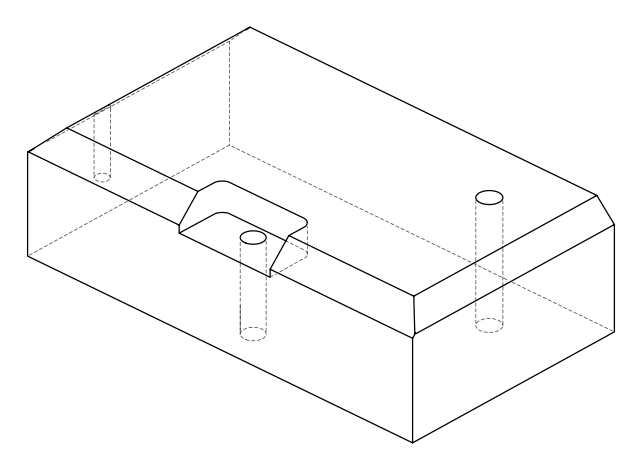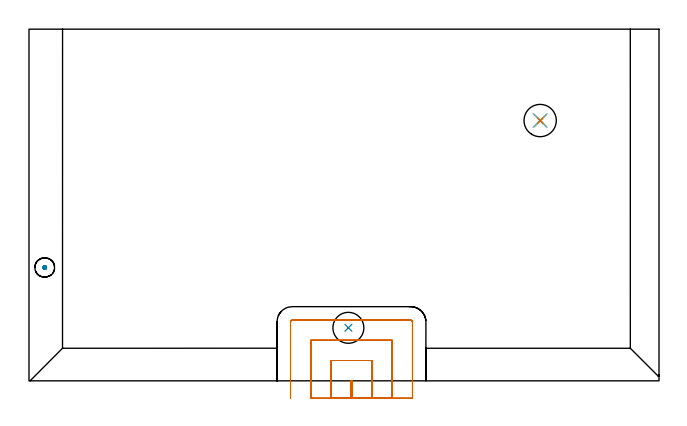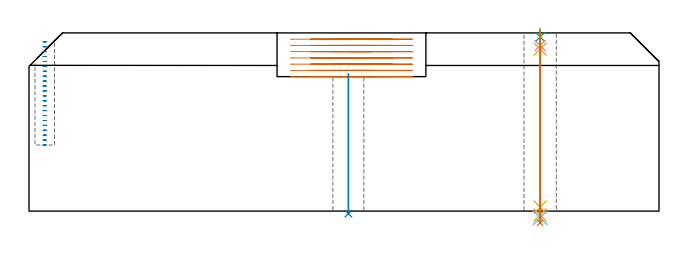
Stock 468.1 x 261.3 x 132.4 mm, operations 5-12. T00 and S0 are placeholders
(PLAN: 12 operations, 8 tool changes, 73.4 min)
(1 AREA_MILL | FG_CHAMFER_SURFACE | UGT0205_001 | 12.71 min | 56044 mm3)
(2 AREA_MILL_1 | FG_CHAMFER_SURFACE_1 | UGT0205_001 | 12.15 min | 53004 mm3)
(3 AREA_MILL_2 | FG_CHAMFER_SURFACE_2 | UGT0205_001 | 18.31 min | 76379 mm3)
(4 AREA_MILL_3 | FG_CHAMFER_SURFACE_3 | UGT0205_001 | 16.19 min | 55519 mm3)
(5 MILL_SLOT | SLOT_PARTIAL_RECTANGULAR | UGT0201_094 | Follow Part, ap 5, ae 75% | 10.72 min | 191438 mm3)
(6 MILL_BLIND_HOLE_FROM_SOLID_MATERIAL | STEP1POCKET | NXT0201_011 | Spiral | 1.06 min | 11623 mm3)
(7 SPOT_DRILL | STEP1HOLE | NXT0321_9005460120000 | 0.05 min | 178 mm3)
(8 DRILL_BLIND_HOLE_INTO_CENTER | STEP1HOLE | UGT0301_185 | 0.05 min | 188 mm3)
(9 GUN_DRILL_THROUGH_HOLE | STEP1HOLE | UGT0307_002 | 0.6 min | 3462 mm3)
(10 SPADE_DRILL_TO_ENLARGE_THROUGH_HOLE | STEP1HOLE | UGT0306_006 | 0.56 min | 21067 mm3)
(11 DRILL_TO_ENLARGE_THROUGH_HOLE | STEP1HOLE | UGT0301_057 | 0.57 min | 34918 mm3)
(12 INDEXABLE_INSERT_DRILL_THROUGH_HOLE_FROM_SOLID | STEP1HOLE_1 | NXT0302_017 | 0.42 min | 41403 mm3)
(TOOL UGT0205_001 | Chamfer Mill 20 x 3 x 45 deg. | D20 FL50 Z2)
(TOOL UGT0201_094 | End mill 20 mm | D20 FL38 Z4)
(TOOL NXT0201_011 | ENDMILL 12mm [2P460-1200-NA 1630] | D12 FL38 Z6)
(TOOL NXT0321_9005460120000 | NC Spot Drill, 142deg, 12mm, Carbide, Uncoated | D12 PA142 FL30 Z2)
(TOOL UGT0301_185 | Twist Drill 6.3 mm | D6.3 PA118 FL61 Z2)
(TOOL UGT0307_002 | Gun Drill 6 mm | D6 PA130 FL24 Z1)
(TOOL UGT0306_006 | Spade Drill 15.5mm | D15.5 PA132 FL10 Z2)
(TOOL UGT0301_057 | Twist Drill 24 mm | D24 PA118 FL160 Z2)
(TOOL NXT0302_017 | Index. Insert Drill 23mm [880-D2300L25-05] | D23 PA176 FL115 Z2)
(OP 5 MILL_SLOT)
G17 G21 G94 G90
T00 M6
G54
G17 G0 G90 X239.9 Y-13. S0 M3
G43 Z142.4 H0
Z127.757
G94 G1 Y-10. F250.
Y0.1 F500.
X239.3
Y-10.
Y-13. F250.
X254.9
Y-10.
Y15.1 F500.
X224.3
Y-10.
Y-13. F250.
X269.9
Y-10.
Y30.1 F500.
X209.3
Y-10.
Y-13. F250.
X284.9
Y-10.
Y43.7 F500.
G3 X283.5 Y45.1 R1.4
G1 X195.7
G3 X194.3 Y43.7 R1.4
G1 Y-10.
Y-13. F250.
G0 X239.9 Z123.114
G1 Y-10.
Y0.1 F500.
X239.3
Y-10.
Y-13. F250.
X254.9
Y-10.
Y15.1 F500.
X224.3
Y-10.
Y-13. F250.
X269.9
Y-10.
Y30.1 F500.
X209.3
Y-10.
Y-13. F250.
X284.9
Y-10.
Y43.7 F500.
G3 X283.5 Y45.1 R1.4
G1 X195.7
G3 X194.3 Y43.7 R1.4
G1 Y-10.
Y-13. F250.
G0 X239.9 Z118.471
G1 Y-10.
Y0.1 F500.
X239.3
Y-10.
Y-13. F250.
X254.9
Y-10.
Y15.1 F500.
X224.3
Y-10.
Y-13. F250.
X269.9
Y-10.
Y30.1 F500.
X209.3
Y-10.
Y-13. F250.
X284.9
Y-10.
Y43.7 F500.
G3 X283.5 Y45.1 R1.4
G1 X195.7
G3 X194.3 Y43.7 R1.4
G1 Y-10.
Y-13. F250.
G0 X239.9 Z113.829
G1 Y-10.
Y0.1 F500.
X239.3
Y-10.
Y-13. F250.
X254.9
Y-10.
Y15.1 F500.
X224.3
Y-10.
Y-13. F250.
X269.9
Y-10.
Y30.1 F500.
X209.3
Y-10.
Y-13. F250.
X284.9
Y-10.
Y43.7 F500.
G3 X283.5 Y45.1 R1.4
G1 X195.7
G3 X194.3 Y43.7 R1.4
G1 Y-10.
Y-13. F250.
G0 X239.9 Z109.186
G1 Y-10.
Y0.1 F500.
X239.3
Y-10.
Y-13. F250.
X254.9
Y-10.
Y15.1 F500.
X224.3
Y-10.
Y-13. F250.
X269.9
Y-10.
Y30.1 F500.
X209.3
Y-10.
Y-13. F250.
X284.9
Y-10.
Y43.7 F500.
G3 X283.5 Y45.1 R1.4
G1 X195.7
G3 X194.3 Y43.7 R1.4
G1 Y-10.
Y-13. F250.
G0 X239.9 Z104.543
G1 Y-10.
Y0.1 F500.
X239.3
Y-10.
Y-13. F250.
X254.9
Y-10.
Y15.1 F500.
X224.3
Y-10.
Y-13. F250.
X269.9
Y-10.
Y30.1 F500.
X209.3
Y-10.
Y-13. F250.
X284.9
Y-10.
Y43.7 F500.
G3 X283.5 Y45.1 R1.4
G1 X195.7
G3 X194.3 Y43.7 R1.4
G1 Y-10.
Y-13. F250.
G0 X239.9 Z99.9
G1 Y-10.
Y0.1 F500.
X239.3
Y-10.
Y-13. F250.
X254.9
Y-10.
Y15.1 F500.
X224.3
Y-10.
Y-13. F250.
X269.9
Y-10.
Y30.1 F500.
X209.3
Y-10.
Y-13. F250.
X284.9
Y-10.
Y43.7 F500.
G3 X283.5 Y45.1 R1.4
G1 X195.7
G3 X194.3 Y43.7 R1.4
G1 Y-10.
Y-13. F250.
G0 Z142.4
M5
M2
(OP 6 MILL_BLIND_HOLE_FROM_SOLID_MATERIAL)
G17 G21 G94 G90
T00 M6
G54
G17 G0 G90 X11.7 Y84.2 S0 M3
G43 Z142.4 H1
Z125.798
G94 G3 X12.325 Y84.825 R0.625 F250.
X11.7 Y85.45 R0.625
X10.45 Y84.2 R1.25
X11.7 Y85.45 R-1.25
X11.075 Y84.825 R0.625
X11.7 Y84.2 R0.625
G0 Z122.145
G3 X12.325 Y84.825 R0.625
X11.7 Y85.45 R0.625
X10.45 Y84.2 R1.25
X11.7 Y85.45 R-1.25
X11.075 Y84.825 R0.625
X11.7 Y84.2 R0.625
G0 Z118.493
G3 X12.325 Y84.825 R0.625
X11.7 Y85.45 R0.625
X10.45 Y84.2 R1.25
X11.7 Y85.45 R-1.25
X11.075 Y84.825 R0.625
X11.7 Y84.2 R0.625
G0 Z114.841
G3 X12.325 Y84.825 R0.625
X11.7 Y85.45 R0.625
X10.45 Y84.2 R1.25
X11.7 Y85.45 R-1.25
X11.075 Y84.825 R0.625
X11.7 Y84.2 R0.625
G0 Z111.189
G3 X12.325 Y84.825 R0.625
X11.7 Y85.45 R0.625
X10.45 Y84.2 R1.25
X11.7 Y85.45 R-1.25
X11.075 Y84.825 R0.625
X11.7 Y84.2 R0.625
G0 Z107.536
G3 X12.325 Y84.825 R0.625
X11.7 Y85.45 R0.625
X10.45 Y84.2 R1.25
X11.7 Y85.45 R-1.25
X11.075 Y84.825 R0.625
X11.7 Y84.2 R0.625
G0 Z103.884
G3 X12.325 Y84.825 R0.625
X11.7 Y85.45 R0.625
X10.45 Y84.2 R1.25
X11.7 Y85.45 R-1.25
X11.075 Y84.825 R0.625
X11.7 Y84.2 R0.625
G0 Z100.232
G3 X12.325 Y84.825 R0.625
X11.7 Y85.45 R0.625
X10.45 Y84.2 R1.25
X11.7 Y85.45 R-1.25
X11.075 Y84.825 R0.625
X11.7 Y84.2 R0.625
G0 Z96.58
G3 X12.325 Y84.825 R0.625
X11.7 Y85.45 R0.625
X10.45 Y84.2 R1.25
X11.7 Y85.45 R-1.25
X11.075 Y84.825 R0.625
X11.7 Y84.2 R0.625
G0 Z92.927
G3 X12.325 Y84.825 R0.625
X11.7 Y85.45 R0.625
X10.45 Y84.2 R1.25
X11.7 Y85.45 R-1.25
X11.075 Y84.825 R0.625
X11.7 Y84.2 R0.625
G0 Z89.275
G3 X12.325 Y84.825 R0.625
X11.7 Y85.45 R0.625
X10.45 Y84.2 R1.25
X11.7 Y85.45 R-1.25
X11.075 Y84.825 R0.625
X11.7 Y84.2 R0.625
G0 Z85.623
G3 X12.325 Y84.825 R0.625
X11.7 Y85.45 R0.625
X10.45 Y84.2 R1.25
X11.7 Y85.45 R-1.25
X11.075 Y84.825 R0.625
X11.7 Y84.2 R0.625
G0 Z81.97
G3 X12.325 Y84.825 R0.625
X11.7 Y85.45 R0.625
X10.45 Y84.2 R1.25
X11.7 Y85.45 R-1.25
X11.075 Y84.825 R0.625
X11.7 Y84.2 R0.625
G0 Z78.318
G3 X12.325 Y84.825 R0.625
X11.7 Y85.45 R0.625
X10.45 Y84.2 R1.25
X11.7 Y85.45 R-1.25
X11.075 Y84.825 R0.625
X11.7 Y84.2 R0.625
G0 Z74.666
G3 X12.325 Y84.825 R0.625
X11.7 Y85.45 R0.625
X10.45 Y84.2 R1.25
X11.7 Y85.45 R-1.25
X11.075 Y84.825 R0.625
X11.7 Y84.2 R0.625
G0 Z71.014
G3 X12.325 Y84.825 R0.625
X11.7 Y85.45 R0.625
X10.45 Y84.2 R1.25
X11.7 Y85.45 R-1.25
X11.075 Y84.825 R0.625
X11.7 Y84.2 R0.625
G0 Z67.361
G3 X12.325 Y84.825 R0.625
X11.7 Y85.45 R0.625
X10.45 Y84.2 R1.25
X11.7 Y85.45 R-1.25
X11.075 Y84.825 R0.625
X11.7 Y84.2 R0.625
G0 Z63.709
G3 X12.325 Y84.825 R0.625
X11.7 Y85.45 R0.625
X10.45 Y84.2 R1.25
X11.7 Y85.45 R-1.25
X11.075 Y84.825 R0.625
X11.7 Y84.2 R0.625
G0 Z60.057
G3 X12.325 Y84.825 R0.625
X11.7 Y85.45 R0.625
X10.45 Y84.2 R1.25
X11.7 Y85.45 R-1.25
X11.075 Y84.825 R0.625
X11.7 Y84.2 R0.625
G0 Z56.405
G3 X12.325 Y84.825 R0.625
X11.7 Y85.45 R0.625
X10.45 Y84.2 R1.25
X11.7 Y85.45 R-1.25
X11.075 Y84.825 R0.625
X11.7 Y84.2 R0.625
G0 Z52.752
G3 X12.325 Y84.825 R0.625
X11.7 Y85.45 R0.625
X10.45 Y84.2 R1.25
X11.7 Y85.45 R-1.25
X11.075 Y84.825 R0.625
X11.7 Y84.2 R0.625
G0 Z49.1
G3 X12.325 Y84.825 R0.625
X11.7 Y85.45 R0.625
X10.45 Y84.2 R1.25
X11.7 Y85.45 R-1.25
X11.075 Y84.825 R0.625
X11.7 Y84.2 R0.625
G0 Z142.4
M5
M2
(OP 7 SPOT_DRILL)
G17 G21 G94 G90
T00 M6
G54
G17 G0 G90 X379.8 Y193.4 S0 M3
G43 Z142.4 H0
G94 G81 G98 Z129.4 F250. R135.4
G80
M5
M2
(OP 8 DRILL_BLIND_HOLE_INTO_CENTER)
G17 G21 G94 G90
T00 M6
G54
G17 G0 G90 X379.8 Y193.4 S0 M3
G43 Z142.4 H0
G94 G81 G98 Z122.95 F250. R134.4
G80
M5
M2
(OP 9 GUN_DRILL_THROUGH_HOLE)
G17 G21 G94 G90
T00 M6
G54
G17 G0 G90 X379.8 Y193.4 M8
G43 Z142.4 H0
Z130.513
S716 M3
G94 G1 Z120.354 F125. M26
G4 X.084
Z3. F250.
G4 X.084
Z-2.899 F125.
G4 X.084
M5
M9
G0 Z130.513
Z142.4
M2
(OP 10 SPADE_DRILL_TO_ENLARGE_THROUGH_HOLE)
G17 G21 G94 G90
T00 M6
G54
G17 G0 G90 X379.8 Y193.4 S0 M3
G43 Z142.4 H0
G94 G73 G98 Z-4.951 F250. Q15.261 R134.4
G80
M5
M2
(OP 11 DRILL_TO_ENLARGE_THROUGH_HOLE)
G17 G21 G94 G90
T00 M6
G54
G17 G0 G90 X379.8 Y193.4 S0 M3
G43 Z142.4 H0
G94 G73 G98 Z-8.71 F250. Q23.518 R134.4
G80
M5
M2
(OP 12 INDEXABLE_INSERT_DRILL_THROUGH_HOLE_FROM_SOLID)
G17 G21 G94 G90
T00 M6
G54
G17 G0 G90 X237.3 Y39.4 S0 M3
G43 Z142.4 H1
G94 G81 G98 Z-1.902 F250. R101.9
G80
M5
M2
